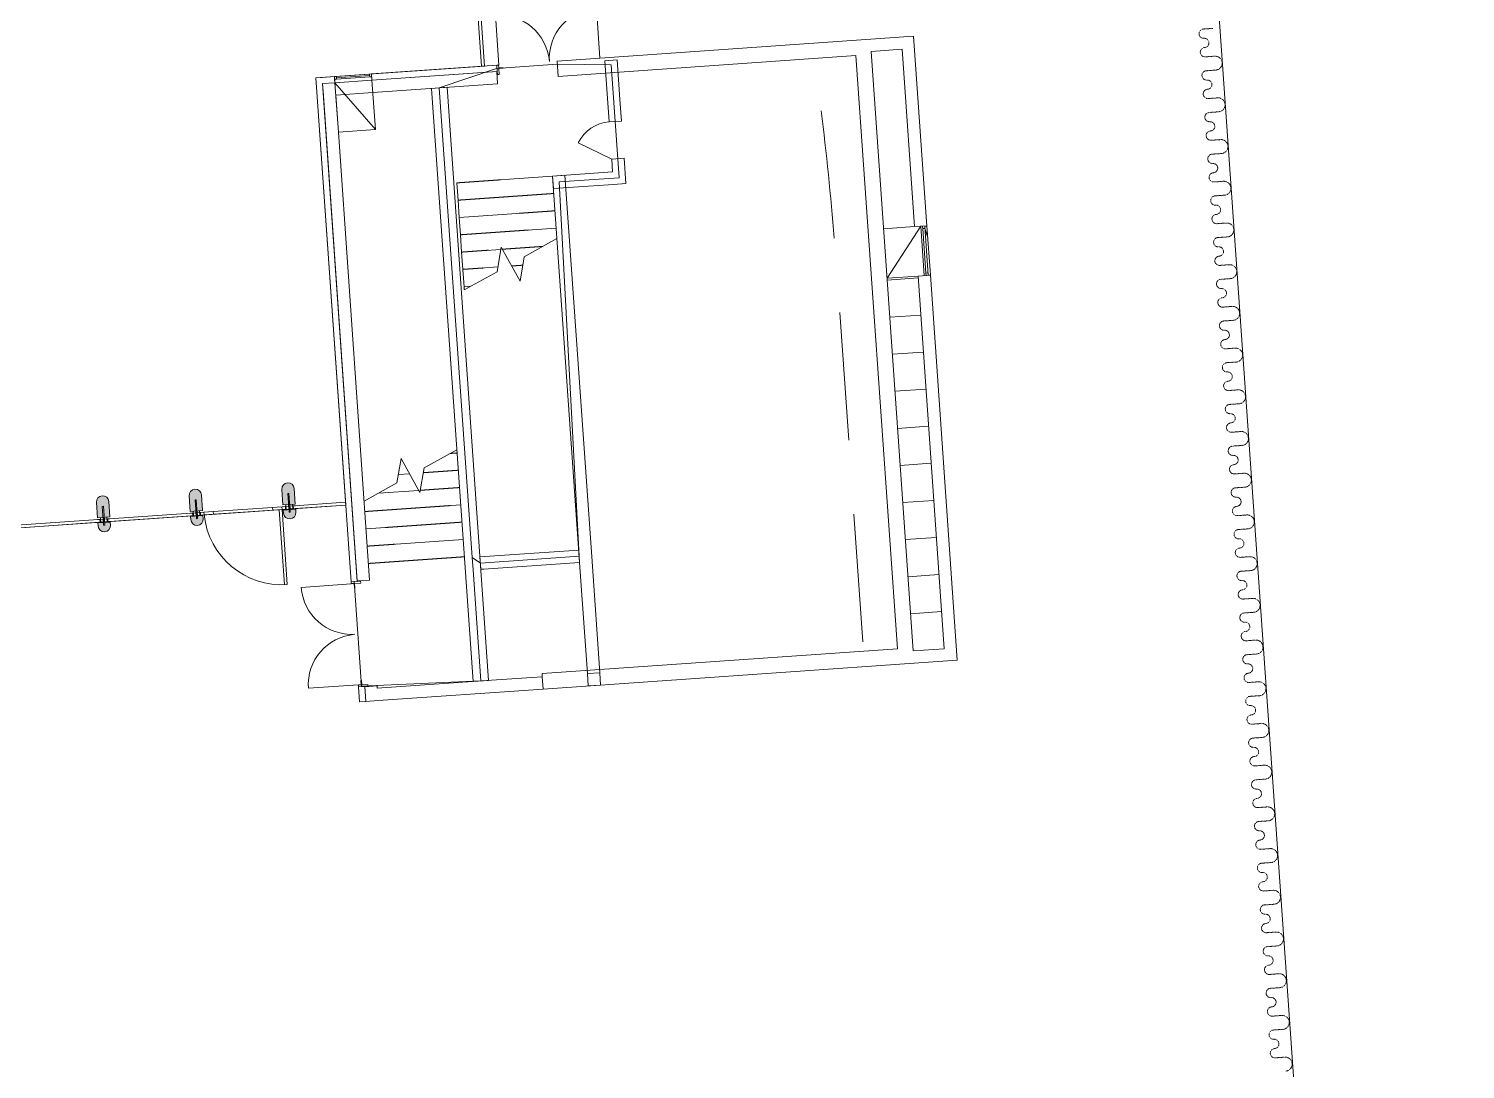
# Model space of a CAD drawing. Header units: millimetres. Extents: x 306 to 836129804, y -168137 to 818603917.
# Drawn here: x 833894834 to 833918014, y 818009146 to 818025946 of the extents above; entities that cross this region are included whole.
import ezdxf

# ---------------------------------------------------------------- set-up
doc = ezdxf.new("R2010")
doc.units = ezdxf.units.MM
doc.header["$LTSCALE"] = 3
doc.linetypes.add('Overhead', pattern=[1.7999999999999998, 1.2, -0.6])
doc.linetypes.add('SMALL DASH', pattern=[1.0599999999999998, 0.5299999999999999, -0.5299999999999999])
for name, color, linetype, lineweight in [('A-010-M_LINE', 251, 'Continuous', 13), ('A-010-M_LINE_BEYOND', 251, 'Continuous', 13), ('A-200-M_WALL_EXT', 251, 'Continuous', 13), ('A-200-M_WALL_INT', 251, 'Continuous', 13), ('A-214-M_CURT_WALL', 251, 'Continuous', 13), ('A-215-M_CURT_PANEL', 251, 'Continuous', 13), ('A-242-M_STAIR', 251, 'Continuous', 13), ('A-242-MB_STAIR', 251, 'Continuous', 13), ('A-314-M_WINDO_GLASS', 251, 'Continuous', 13), ('A-314-M_WINDOW', 251, 'Continuous', 13), ('A-314-M_WINDOW_FRM', 251, 'Continuous', 13), ('A-325-M_DOOR', 251, 'Continuous', 13), ('A-770-ME_FFE_SA', 251, 'Continuous', 13), ('A-810-M_ROOMS', 251, 'Continuous', 13), ('Z-060-M_DETAIL', 253, 'Continuous', 5), ('Z-060-M_LINE_MEDIUM', 253, 'Continuous', 9)]:
    doc.layers.add(name, color=color, linetype=linetype, lineweight=lineweight)
doc.layers.add('UAJ-00XREF', color=7, linetype='Continuous')
doc.layers.get('A-770-ME_FFE_SA').off()

# ---------------------------------------------------------------- blocks, each defined once
blk = doc.blocks.new('System Panel - ARC_Glazed-27605795-0300')
at = {"layer": 'A-215-M_CURT_PANEL', "lineweight": 9}
for p, q in [((-739.9999999999953, 44), (740.0000000000061, 44)), ((-739.9999999999953, 0), (-739.9999999999953, 44)), ((740.0000000000061, 0), (-739.9999999999953, 0)), ((740.0000000000061, 0), (740.0000000000061, 44))]:
    blk.add_line(p, q, dxfattribs=at)
blk = doc.blocks.new('System Panel - ARC_Glazed-39948040-0300')
at = {"layer": 'A-215-M_CURT_PANEL', "lineweight": 9}
for p, q in [((-445.42499941002, 44.00000000001732), (455.4249994100261, 44.00000000001732)), ((-445.42499941002, 1.732587406877428e-11), (-445.42499941002, 44.00000000001732)), ((455.4249994100261, 1.732587406877428e-11), (-445.42499941002, 1.732587406877428e-11)), ((455.4249994100261, 1.732587406877428e-11), (455.4249994100261, 44.00000000001732))]:
    blk.add_line(p, q, dxfattribs=at)
blk = doc.blocks.new('System Panel - ARC_Glazed-33785582-0300')
at = {"layer": 'A-215-M_CURT_PANEL', "lineweight": 9}
for p, q in [((-457.6500000000042, 2.506222379646233e-12), (467.650000000002, 2.506222379646233e-12)), ((-457.6500000000042, -43.99999999999749), (-457.6500000000042, 2.504130236502533e-12)), ((467.650000000002, -43.99999999999749), (467.650000000002, 2.504130236502533e-12)), ((467.650000000002, -43.99999999999749), (-457.6500000000042, -43.99999999999749))]:
    blk.add_line(p, q, dxfattribs=at)
blk = doc.blocks.new('DCW_01c - L_GF _EMERGENCY EXIT_SINGLE DOOR_CERAMIC MULLION-40866053-0300')
at = {"layer": 'A-325-M_DOOR', "lineweight": 9}
for p, q in [((-740.0000000000033, 44.95000000000353), (-630.000000000005, 44.95000000000353)), ((-630.000000000005, 0), (-740.0000000000033, 0)), ((-630.0000000000051, 44.95000000000009), (-480.0000000000062, 44.95000000000009)), ((-630.0000000000051, 1.63614455317429e-11), (-630.0000000000051, 44.95000000000009)), ((-630.000000000005, 44.95000000000353), (-630.000000000005, 0)), ((-480.0000000000062, 1.636567548146672e-11), (-630.0000000000051, 1.63614455317429e-11)), ((480.0000000000055, 44.95000000000545), (629.9999999999949, 44.95000000000545)), ((629.9999999999949, 0), (480.0000000000055, 0)), ((629.9999999999949, 44.95000000000545), (629.9999999999949, 0)), ((630.0000000000051, 44.95000000000545), (740.0000000000051, 44.95000000000545)), ((630.0000000000051, 0), (630.0000000000051, 44.95000000000545)), ((740.0000000000051, 0), (630.0000000000051, 0))]:
    blk.add_line(p, q, dxfattribs=at)
at = {"layer": 'A-325-M_DOOR'}
for p, q in [((480.0000000000055, 44.95000000000009), (-480.0000000000062, 44.95000000000009)), ((-480.0000000000062, 44.95000000000009), (-480.0000000000062, 0)), ((-480.0000000000062, 0), (480.0000000000055, 0)), ((480.0000000000055, 0), (480.0000000000055, 44.95000000000009)), ((630.0000000000057, 1.353583911622991e-13), (585.0000000000056, 1.353583911622991e-13)), ((585.0000000000056, -1214.627337003664), (585.0000000000056, 1.353583911622991e-13)), ((630.0000000000057, -1215.415339455538), (630.0000000000057, 1.353583911622991e-13))]:
    blk.add_line(p, q, dxfattribs=at)
blk.add_arc((629.5635660310651, 44.9499588607396), 1260.36537387953, 182.0438432101284, 270.0198401395928, dxfattribs=at)
blk = doc.blocks.new('Circular Mullion - ARC_CW_CERAMIC MULLION-30650210-0300')
at = {"layer": 'Z-060-M_LINE_MEDIUM', "lineweight": 18}
h = blk.add_hatch(color=256, dxfattribs=at)
h.paths.add_polyline_path([(6.930349627509713e-11, 160.0001288222728), (27.62534705140006, 155.8705539054722), (50.00000000007526, 146.6026692006838), (76.053818580374, 123.7474907206025), (86.60254037847494, 110.0001288223014), (96.5925826289706, 85.88203333250486), (100.0000000000812, 46.22018912939889), (100.0000000000812, 10.0001288222029), (-99.99999999994262, 10.0001288222029), (-99.99999999994262, 60.00012882226083), (-93.26508591872884, 93.91532101883732), (-86.60254037842297, 110.0001288221975), (-70.71067811858798, 130.7108069409181), (-49.99999999993666, 146.6026692007185), (-17.30802505658817, 157.7214840952532), (-9.999999999963075, 158.6836038463923)], flags=0)
h.paths.add_polyline_path([(-17.42937404491909, -73.49987121654476), (100.0000000000812, -73.49987121654476), (100.0000000000812, -323.4998116814927), (93.20229713902005, -357.566589401928), (86.6025403785096, -373.4998116814987), (70.71067811872659, -394.2104898001673), (44.63327725535096, -412.3253214062901), (20.66588698905725, -420.7790960445724), (6.930349627509713e-11, -423.4998116814873), (-25.88190451003611, -420.092394310446), (-50.00000000000596, -410.102352059933), (-75.64606173225421, -387.7785726501263), (-86.60254037837099, -373.4998116814987), (-96.592582628832, -349.381716191754), (-99.9999999999253, -323.4998116814927), (-99.99999999994262, -73.49987121654476), (-45.51229512630749, -73.49987121654476)], flags=0)
at = {"layer": 'Z-060-M_DETAIL', "lineweight": 18}
for p, q in [((-99.9999999999991, 60.00012882228518), (-99.999999999999, 10.00012882222638)), ((-99.999999999999, 10.00012882222638), (100.0000000000011, 10.00012882222702)), ((100.0000000000011, 10.00012882222702), (100.000000000001, 60.00012882228619)), ((100.0000000000007, -73.49987121653935), (-99.99999999999937, -73.49987121653999)), ((-99.99999999999937, -73.49987121653999), (-99.99999999999898, -323.4998116814805)), ((100.0000000000011, -323.4998116814814), (100.0000000000007, -73.49987121653935))]:
    blk.add_line(p, q, dxfattribs=at)
for centre, start, end in [((9.644285370313811e-13, 60.00012882228535), 4.389165460419653e-13, 180), ((1.049027531507818e-12, -323.499811681481), 180, 359.9999999999993)]:
    blk.add_arc(centre, 100.0000000000001, start, end, dxfattribs=at)
at = {"layer": 'Z-060-M_LINE_MEDIUM'}
for p, q in [((-62.9999999999993, 0.0001288222264391472), (-99.99999999999898, 0.0001288222263751799)), ((-62.99999999999923, -43.99999997875487), (-62.9999999999993, 0.0001288222264380412)), ((-51.70955868577837, 10.00012882222653), (-51.70955868577823, -73.49987121653984)), ((-9.99999999999969, 52.50012878340168), (-9.99999999999969, -252.4999025251603)), ((10.00000000000098, 52.5001287834017), (-9.99999999999969, 52.50012878340168)), ((10.00000000000098, -252.4999025251603), (10.00000000000098, 52.50012878340168)), ((51.70955868577257, 10.00012882222687), (51.70955868577271, -73.4998712165395)), ((62.9999999999993, 0.0001288222264391472), (100.0000000000011, 0.0001288222263751799)), ((62.99999999999923, -43.99999997875487), (62.9999999999993, 0.0001288222264380412)), ((-62.99999999999923, -43.99999997875487), (-99.9999999999989, -43.99999997875493)), ((62.99999999999923, -43.99999997875487), (100.0000000000012, -43.99999997875493)), ((-9.99999999999969, -252.4999025251603), (10.00000000000098, -252.4999025251603))]:
    blk.add_line(p, q, dxfattribs=at)
blk = doc.blocks.new('Circular Mullion - CERAMIC_MULLIONS-V69-0300')
at = {"layer": 'Z-060-M_DETAIL'}
h = blk.add_hatch(dxfattribs=at)
h.set_pattern_fill('FP_34', color=256, style=0, pattern_type=2)
h.set_pattern_definition([(310, (-98739.539, 91992.618), (-378.6626304622206, -1413.18778151399), [152.4, -1676.4]), (4.999999999999999, (-98739.539, 91992.618), (-543.0722569291949, 1456.274698972632), [121.92, -1341.12]), (259.549, (-98618.08300000001, 92003.244), (-1597.992801986582, -889.3416091385084), [129.52, -1424.721]), (313.816, (-98739.539, 91586.21800000001), (-425.6574655514017, -2152.883750045125), [228.6, -2514.6]), (263.364, (-98558.82, 91614.246), (-2302.918557885823, -1490.540877103034), [194.28, -2137.081]), (8.816, (-98739.539, 91586.21800000001), (1210.451568225919, 2461.697406629908), [182.88, -2011.68]), (339, (-98536.339, 91687.81800000001), (353.9412327330601, -1419.581169676606), [152.4, -1676.4]), (34, (-98536.339, 91687.81800000001), (-1180.997682094214, 1010.399896081791), [121.92, -1341.12]), (288.549, (-98435.263, 91755.995), (-966.4746286886605, -1552.557981219096), [129.52, -1424.721]), (322.5, (-98739.539, 91992.618), (659.786354912552, 151.2081813368843), [67.056, -1257.808, 67.056, -2640.584]), (322.5, (-98739.539, 91992.618), (659.786354912552, 151.2081813368843), [-1391.92, -1294.384, 67.056, -1279.144]), (352.5, (-98739.539, 91992.618), (723.7721718464363, 635.7819773261056), [67.056, -709.168, 67.056, -1740.408]), (352.5, (-98739.539, 91992.618), (723.7721718464363, 635.7819773261056), [-843.28, -1227.328, 67.056, -446.024]), (32.5, (-99192.675, 91992.618), (499.9628506809697, 963.7278726196303), [67.056, -440.944, 67.056, -3621.024]), (32.5, (-99192.675, 91992.618), (499.9628506809697, 963.7278726196303), [-575.056, -1517.904, 67.056, -2036.064]), (42.5, (-99395.875, 91992.618), (-99.35691249334411, 1198.25389816382), [67.056, -593.344, 67.056, -985.52, -1493.52]), (42.5, (-99395.875, 91992.618), (-99.35691249334411, 1198.25389816382), [-1712.976, 67.056, -1426.464])])
h.paths.add_polyline_path([(-9.999999999859119, 10.00012882213359), (10.00000000013633, 10.00012882213359), (10.00000000013633, -73.49987121663139), (-9.999999999859119, -73.49987121663139), (-9.999999999859119, -1.13562441583781e-06)], flags=0)
at = {"layer": 'A-214-M_CURT_WALL', "lineweight": 9}
for p, q in [((-9.999999999999453, 10.00012882221891), (-9.999999999999318, -73.49987121653969)), ((9.999999999999453, 10.00012882223585), (9.999999999999318, -73.49987121653969))]:
    blk.add_line(p, q, dxfattribs=at)
blk = doc.blocks.new('Circular Mullion - CERAMIC_MULLIONS-V70-0300')
at = {"layer": 'Z-060-M_DETAIL'}
h = blk.add_hatch(dxfattribs=at)
h.set_pattern_fill('FP_35', color=256, style=0, pattern_type=2)
h.set_pattern_definition([(310, (-100239.539, 91992.618), (-378.6626304622206, -1413.18778151399), [152.4, -1676.4]), (4.999999999999999, (-100239.539, 91992.618), (-543.0722569291949, 1456.274698972632), [121.92, -1341.12]), (259.549, (-100118.083, 92003.244), (-1597.992801986582, -889.3416091385084), [129.52, -1424.721]), (313.816, (-100239.539, 91586.21800000001), (-425.6574655514017, -2152.883750045125), [228.6, -2514.6]), (263.364, (-100058.82, 91614.246), (-2302.918557885823, -1490.540877103034), [194.28, -2137.081]), (8.816, (-100239.539, 91586.21800000001), (1210.451568225919, 2461.697406629908), [182.88, -2011.68]), (339, (-100036.339, 91687.81800000001), (353.9412327330601, -1419.581169676606), [152.4, -1676.4]), (34, (-100036.339, 91687.81800000001), (-1180.997682094214, 1010.399896081791), [121.92, -1341.12]), (288.549, (-99935.263, 91755.995), (-966.4746286886605, -1552.557981219096), [129.52, -1424.721]), (322.5, (-100239.539, 91992.618), (659.786354912552, 151.2081813368843), [67.056, -1257.808, 67.056, -2640.584]), (322.5, (-100239.539, 91992.618), (659.786354912552, 151.2081813368843), [-1391.92, -1294.384, 67.056, -1279.144]), (352.5, (-100239.539, 91992.618), (723.7721718464363, 635.7819773261056), [67.056, -709.168, 67.056, -1740.408]), (352.5, (-100239.539, 91992.618), (723.7721718464363, 635.7819773261056), [-843.28, -1227.328, 67.056, -446.024]), (32.5, (-100692.675, 91992.618), (499.9628506809697, 963.7278726196303), [67.056, -440.944, 67.056, -3621.024]), (32.5, (-100692.675, 91992.618), (499.9628506809697, 963.7278726196303), [-575.056, -1517.904, 67.056, -2036.064]), (42.5, (-100895.875, 91992.618), (-99.35691249334411, 1198.25389816382), [67.056, -593.344, 67.056, -2479.04]), (42.5, (-100895.875, 91992.618), (-99.35691249334411, 1198.25389816382), [-727.456, -985.52, 67.056, -1426.464])])
h.paths.add_polyline_path([(-9.999999999859119, 10.00012882213359), (10.00000000011901, 10.00012882213359), (10.00000000015366, -73.49987121663139), (-9.999999999859119, -73.49987121663139), (-9.999999999859119, -1.13562441583781e-06)], flags=0)
at = {"layer": 'A-214-M_CURT_WALL', "lineweight": 9}
for p, q in [((-9.999999999999453, 10.00012882221891), (-9.999999999999318, -73.49987121653969)), ((9.999999999999453, 10.00012882223585), (9.999999999999318, -73.49987121653969))]:
    blk.add_line(p, q, dxfattribs=at)
blk = doc.blocks.new('Circular Mullion - CERAMIC_MULLIONS-V71-0300')
at = {"layer": 'Z-060-M_DETAIL'}
h = blk.add_hatch(dxfattribs=at)
h.set_pattern_fill('FP_36', color=256, style=0, pattern_type=2)
h.set_pattern_definition([(310, (-101739.539, 91992.618), (-378.6626304622206, -1413.18778151399), [152.4, -1676.4]), (4.999999999999999, (-101739.539, 91992.618), (-543.0722569291949, 1456.274698972632), [121.92, -1341.12]), (259.549, (-101618.083, 92003.244), (-1597.992801986582, -889.3416091385084), [129.52, -1424.721]), (313.816, (-101739.539, 91586.21800000001), (-425.6574655514017, -2152.883750045125), [228.6, -2514.6]), (263.364, (-101558.82, 91614.246), (-2302.918557885823, -1490.540877103034), [194.28, -2137.081]), (8.816, (-101739.539, 91586.21800000001), (1210.451568225919, 2461.697406629908), [182.88, -2011.68]), (339, (-101536.339, 91687.81800000001), (353.9412327330601, -1419.581169676606), [152.4, -1676.4]), (34, (-101536.339, 91687.81800000001), (-1180.997682094214, 1010.399896081791), [121.92, -1341.12]), (288.549, (-101435.263, 91755.995), (-966.4746286886605, -1552.557981219096), [129.52, -1424.721]), (322.5, (-101739.539, 91992.618), (659.786354912552, 151.2081813368843), [67.056, -1257.808, 67.056, -2640.584]), (322.5, (-101739.539, 91992.618), (659.786354912552, 151.2081813368843), [-1391.92, -1294.384, 67.056, -1279.144]), (352.5, (-101739.539, 91992.618), (723.7721718464363, 635.7819773261056), [67.056, -709.168, 67.056, -1740.408]), (352.5, (-101739.539, 91992.618), (723.7721718464363, 635.7819773261056), [-843.28, -1227.328, 67.056, -446.024]), (32.5, (-102192.675, 91992.618), (499.9628506809697, 963.7278726196303), [67.056, -440.944, 67.056, -3621.024]), (32.5, (-102192.675, 91992.618), (499.9628506809697, 963.7278726196303), [-575.056, -1517.904, 67.056, -2036.064]), (42.5, (-102395.875, 91992.618), (-99.35691249334411, 1198.25389816382), [67.056, -593.344, 67.056, -2479.04]), (42.5, (-102395.875, 91992.618), (-99.35691249334411, 1198.25389816382), [-727.456, -985.52, 67.056, -1426.464])])
h.paths.add_polyline_path([(2.509363298181779, 10.00012882213359), (10.00000000010168, 10.00012882213359), (10.00000000015366, -73.49987121663139), (-9.999999999928423, -73.49987121663139), (-9.999999999893772, 10.00012882213359)], flags=0)
at = {"layer": 'A-214-M_CURT_WALL', "lineweight": 9}
for p, q in [((-9.999999999999453, 10.00012882221891), (-9.999999999999318, -73.49987121653969)), ((9.999999999999453, 10.00012882223585), (9.999999999999318, -73.49987121653969))]:
    blk.add_line(p, q, dxfattribs=at)
blk = doc.blocks.new('ARC_FS-Inlet - FS-INLET-V279-0300')
at = {"layer": 'Z-060-M_DETAIL'}
blk.add_line((-175.0000000000053, -100.0000000000145), (-175.0000000000053, -599.9999999990263), dxfattribs=at)
blk = doc.blocks.new('ARC_FS-Inlet - FS-INLET-V277-0300')
at = {"layer": 'Z-060-M_DETAIL'}
for p, q in [((-175.0000000000053, -100.0000000000145), (-175.0000000000053, -599.9999999990263)), ((424.9999999999947, -599.9999999990263), (424.9999999999947, -100.0000000000146))]:
    blk.add_line(p, q, dxfattribs=at)
blk = doc.blocks.new('ARC_TFP_FS_HR_DISPLAY - ARC_TFP_FS_HR_800x600 _WIDE_-26280765-0300')
at = {"layer": 'Z-060-M_DETAIL'}
for p, q in [((400.000000000025, -9.779732579318085e-12), (-399.9999999999726, 599.9999999999941)), ((400.0000000000239, 599.9999999999945), (-399.9999999999727, 599.9999999999931)), ((-399.9999999999724, 499.9999997794502), (-399.9999999999715, -8.93365381671174e-12)), ((400.000000000025, -7.512479527349575e-12), (400.0000000000241, 499.9999997794516))]:
    blk.add_line(p, q, dxfattribs=at)
blk = doc.blocks.new('ARC_WIN_SPECIAL EQUIPMENT - 800-28601949-0300')
at = {"layer": 'A-314-M_WINDOW'}
h = blk.add_hatch(dxfattribs=at)
h.set_pattern_fill('FP_133', color=256, style=0, pattern_type=2)
h.set_pattern_definition([(135, (95436.17300000001, -112219.284), (-1391.0346020858, -1391.0346020858), []), (225, (95436.17300000001, -112219.284), (1391.0346020858, -1391.0346020858), [])])
h.paths.add_polyline_path([(394.9999999998756, 65.00000000014116), (394.9999999998756, 100.0000000001505), (-395.0000000001008, 100.0000000001505), (-395.0000000001008, 65.00000000014116), (221.3343341402561, 65.00000000014116)], flags=0)
at = {"layer": 'A-314-M_WINDOW', "lineweight": 18}
for p, q in [((-360.000000000008, 64.99999999999758), (-400.000000000008, 64.99999999999771)), ((-400.0000000000081, 29.99999999998877), (-360.000000000008, 29.99999999998864)), ((394.999999999991, 100), (-395.0000000000102, 100)), ((-395.0000000000102, 100), (-395.0000000000102, 64.99999999999642)), ((-395.0000000000102, 64.99999999999642), (394.999999999991, 64.99999999999642)), ((-360.000000000008, 29.99999999998864), (-360.000000000008, 64.99999999999758)), ((399.9999999999916, 64.99999999999513), (359.9999999999916, 64.99999999999525)), ((359.9999999999916, 64.99999999999525), (359.9999999999915, 29.99999999998631)), ((359.9999999999915, 29.99999999998631), (399.9999999999915, 29.99999999998619)), ((394.999999999991, 64.99999999999642), (394.999999999991, 100))]:
    blk.add_line(p, q, dxfattribs=at)
at = {"layer": 'A-314-M_WINDOW'}
blk.add_line((359.9999999999915, 29.99999999998631), (-360.000000000008, 29.99999999998864), dxfattribs=at)
blk = doc.blocks.new('3A35X-MAGP-P-MP-00')
at = {"layer": 'A-010-M_LINE'}
blk.add_line((834491483.7744093, 818059236.7011683), (834497766.6892029, 817969362.229836), dxfattribs=at)
at = {"layer": 'A-010-M_LINE', "linetype": 'SMALL DASH'}
for p, q in [((834493540.1048328, 818025940.6645179), (834493692.233553, 818025951.2994821)), ((834493571.4866945, 818025491.7600973), (834493723.6154147, 818025502.3950615)), ((834493587.1776253, 818025267.3078871), (834493739.3063456, 818025277.9428513)), ((834493618.5594869, 818024818.4034666), (834493770.6882071, 818024829.0384308)), ((834493634.2504177, 818024593.9512563), (834493786.379138, 818024604.5862205)), ((834493665.6322794, 818024145.0468358), (834493817.7609997, 818024155.6818)), ((834493681.3232101, 818023920.5946255), (834493833.4519304, 818023931.2295897)), ((834493712.7050718, 818023471.690205), (834493864.8337921, 818023482.3251692)), ((834493728.3960027, 818023247.2379947), (834493880.5247229, 818023257.8729589)), ((834493759.7778643, 818022798.3335742), (834493911.9065846, 818022808.9685384)), ((834493775.4687951, 818022573.881364), (834493927.5975153, 818022584.5163282)), ((834493806.8506567, 818022124.9769434), (834493958.979377, 818022135.6119076)), ((834493822.5415876, 818021900.5247332), (834493974.6703079, 818021911.1596974)), ((834493853.9234492, 818021451.6203127), (834494006.0521694, 818021462.2552769)), ((834493869.61438, 818021227.1681024), (834494021.7431003, 818021237.8030666)), ((834493900.9962417, 818020778.2636819), (834494053.124962, 818020788.8986461)), ((834493916.6871725, 818020553.8114716), (834494068.8158928, 818020564.4464358)), ((834493948.0690341, 818020104.9070511), (834494100.1977544, 818020115.5420153)), ((834493963.759965, 818019880.4548409), (834494115.8886852, 818019891.0898051)), ((834493995.1418266, 818019431.5504203), (834494147.2705469, 818019442.1853845)), ((834494010.8327575, 818019207.0982101), (834494162.9614778, 818019217.7331743)), ((834494042.214619, 818018758.1937896), (834494194.3433393, 818018768.8287538)), ((834494057.9055499, 818018533.7415793), (834494210.0342702, 818018544.3765435)), ((834494089.2874116, 818018084.8371588), (834494241.4161319, 818018095.472123)), ((834494104.9783423, 818017860.3849485), (834494257.1070626, 818017871.0199127)), ((834494136.360204, 818017411.480528), (834494288.4889243, 818017422.1154922)), ((834494152.0511348, 818017187.0283177), (834494304.1798551, 818017197.6632819)), ((834494183.4329965, 818016738.1238972), (834494335.5617168, 818016748.7588614)), ((834494199.1239272, 818016513.671687), (834494351.2526475, 818016524.3066512)), ((834494230.5057889, 818016064.7672664), (834494382.6345092, 818016075.4022306)), ((834494246.1967198, 818015840.3150562), (834494398.32544, 818015850.9500204)), ((834494277.5785813, 818015391.4106357), (834494429.7073016, 818015402.0455999)), ((834494293.2695122, 818015166.9584254), (834494445.3982325, 818015177.5933896)), ((834494324.6513739, 818014718.0540049), (834494476.7800941, 818014728.6889691)), ((834494340.3423047, 818014493.6017946), (834494492.471025, 818014504.2367588)), ((834494371.7241663, 818014044.6973741), (834494523.8528866, 818014055.3323383)), ((834494387.4150971, 818013820.2451639), (834494539.5438174, 818013830.8801281)), ((834494418.7969588, 818013371.3407433), (834494570.9256791, 818013381.9757075)), ((834494434.4878896, 818013146.8885331), (834494586.6166099, 818013157.5234973)), ((834494465.8697512, 818012697.9841126), (834494617.9984715, 818012708.6190768)), ((834494481.560682, 818012473.5319023), (834494633.6894023, 818012484.1668665)), ((834494512.9425437, 818012024.6274818), (834494665.071264, 818012035.262446)), ((834494528.6334746, 818011800.1752715), (834494680.7621949, 818011810.8102357)), ((834494560.0153362, 818011351.270851), (834494712.1440564, 818011361.9058152)), ((834494575.706267, 818011126.8186407), (834494727.8349873, 818011137.4536049)), ((834494607.0881287, 818010677.9142202), (834494759.216849, 818010688.5491844)), ((834494622.7790594, 818010453.46201), (834494774.9077797, 818010464.0969743)), ((834494654.1609211, 818010004.5575894), (834494806.2896414, 818010015.1925536)), ((834494669.8518519, 818009780.1053792), (834494821.9805722, 818009790.7403435)), ((834494701.2337135, 818009331.2009587), (834494853.3624338, 818009341.835923))]:
    blk.add_line(p, q, dxfattribs=at)
for centre, radius, start, end in [((834493545.3351431, 818025865.8471144), 75, 93.99890643319704, 273.998906433197), ((834493545.3351431, 818025865.8471144), 75, 93.99890643319704, 273.998906433197), ((834493555.7957636, 818025716.2123076), 75, 273.998906433197, 93.99890643319704), ((834493566.2563841, 818025566.5775007), 75, 93.99890643319704, 273.998906433197), ((834493731.4608802, 818025390.1689564), 112.5, 273.998906433197, 93.99890643319704), ((834493592.4079355, 818025192.4904836), 75, 93.99890643319704, 273.998906433197), ((834493592.4079355, 818025192.4904836), 75, 93.99890643319704, 273.998906433197), ((834493602.868556, 818025042.8556768), 75, 273.998906433197, 93.99890643319704), ((834493613.3291767, 818024893.2208699), 75, 93.99890643319704, 273.998906433197), ((834493778.5336726, 818024716.8123256), 112.5, 273.998906433197, 93.99890643319704), ((834493639.480728, 818024519.1338528), 75, 93.99890643319704, 273.998906433197), ((834493639.480728, 818024519.1338528), 75, 93.99890643319704, 273.998906433197), ((834493649.9413486, 818024369.499046), 75, 273.998906433197, 93.99890643319704), ((834493660.4019691, 818024219.8642392), 75, 93.99890643319704, 273.998906433197), ((834493825.6064651, 818024043.4556949), 112.5, 273.998906433197, 93.99890643319704), ((834493686.5535204, 818023845.777222), 75, 93.99890643319704, 273.998906433197), ((834493686.5535204, 818023845.777222), 75, 93.99890643319704, 273.998906433197), ((834493697.014141, 818023696.1424153), 75, 273.998906433197, 93.99890643319704), ((834493707.4747615, 818023546.5076084), 75, 93.99890643319704, 273.998906433197), ((834493872.6792575, 818023370.0990641), 112.5, 273.998906433197, 93.99890643319704), ((834493733.626313, 818023172.4205914), 75, 93.99890643319704, 273.998906433197), ((834493733.626313, 818023172.4205914), 75, 93.99890643319704, 273.998906433197), ((834493754.547554, 818022873.1509776), 75, 93.99890643319704, 273.998906433197), ((834493744.0869335, 818023022.7857845), 75, 273.998906433197, 93.99890643319704), ((834493919.7520499, 818022696.7424333), 112.5, 273.998906433197, 93.99890643319704), ((834493780.6991054, 818022499.0639606), 75, 93.99890643319704, 273.998906433197), ((834493780.6991054, 818022499.0639606), 75, 93.99890643319704, 273.998906433197), ((834493801.6203464, 818022199.7943468), 75, 93.99890643319704, 273.998906433197), ((834493791.1597259, 818022349.4291537), 75, 273.998906433197, 93.99890643319704), ((834493966.8248425, 818022023.3858025), 112.5, 273.998906433197, 93.99890643319704), ((834493827.7718978, 818021825.7073298), 75, 93.99890643319704, 273.998906433197), ((834493827.7718978, 818021825.7073298), 75, 93.99890643319704, 273.998906433197), ((834493848.693139, 818021526.4377161), 75, 93.99890643319704, 273.998906433197), ((834493838.2325184, 818021676.0725229), 75, 273.998906433197, 93.99890643319704), ((834494013.8976349, 818021350.0291717), 112.5, 273.998906433197, 93.99890643319704), ((834493874.8446903, 818021152.350699), 75, 93.99890643319704, 273.998906433197), ((834493874.8446903, 818021152.350699), 75, 93.99890643319704, 273.998906433197), ((834493895.7659314, 818020853.0810853), 75, 93.99890643319704, 273.998906433197), ((834493885.3053108, 818021002.7158922), 75, 273.998906433197, 93.99890643319704), ((834494060.9704274, 818020676.672541), 112.5, 273.998906433197, 93.99890643319704), ((834493921.9174827, 818020478.9940681), 75, 93.99890643319704, 273.998906433197), ((834493921.9174827, 818020478.9940681), 75, 93.99890643319704, 273.998906433197), ((834493932.3781033, 818020329.3592614), 75, 273.998906433197, 93.99890643319704), ((834493942.8387239, 818020179.7244545), 75, 93.99890643319704, 273.998906433197), ((834494108.0432198, 818020003.3159102), 112.5, 273.998906433197, 93.99890643319704), ((834493968.9902753, 818019805.6374375), 75, 93.99890643319704, 273.998906433197), ((834493968.9902753, 818019805.6374375), 75, 93.99890643319704, 273.998906433197), ((834493979.4508958, 818019656.0026306), 75, 273.998906433197, 93.99890643319704), ((834493989.9115163, 818019506.3678237), 75, 93.99890643319704, 273.998906433197), ((834494155.1160123, 818019329.9592794), 112.5, 273.998906433197, 93.99890643319704), ((834494016.0630677, 818019132.2808067), 75, 93.99890643319704, 273.998906433197), ((834494016.0630677, 818019132.2808067), 75, 93.99890643319704, 273.998906433197), ((834494026.5236882, 818018982.6459998), 75, 273.998906433197, 93.99890643319704), ((834494036.9843088, 818018833.0111929), 75, 93.99890643319704, 273.998906433197), ((834494202.1888047, 818018656.6026486), 112.5, 273.998906433197, 93.99890643319704), ((834494063.1358602, 818018458.9241759), 75, 93.99890643319704, 273.998906433197), ((834494063.1358602, 818018458.9241759), 75, 93.99890643319704, 273.998906433197), ((834494073.5964807, 818018309.289369), 75, 273.998906433197, 93.99890643319704), ((834494084.0571012, 818018159.6545622), 75, 93.99890643319704, 273.998906433197), ((834494249.2615973, 818017983.2460179), 112.5, 273.998906433197, 93.99890643319704), ((834494110.2086526, 818017785.567545), 75, 93.99890643319704, 273.998906433197), ((834494110.2086526, 818017785.567545), 75, 93.99890643319704, 273.998906433197), ((834494120.6692731, 818017635.9327383), 75, 273.998906433197, 93.99890643319704), ((834494131.1298938, 818017486.2979314), 75, 93.99890643319704, 273.998906433197), ((834494296.3343897, 818017309.8893871), 112.5, 273.998906433197, 93.99890643319704), ((834494157.281445, 818017112.2109144), 75, 93.99890643319704, 273.998906433197), ((834494157.281445, 818017112.2109144), 75, 93.99890643319704, 273.998906433197), ((834494167.7420657, 818016962.5761075), 75, 273.998906433197, 93.99890643319704), ((834494178.2026862, 818016812.9413006), 75, 93.99890643319704, 273.998906433197), ((834494343.4071821, 818016636.5327563), 112.5, 273.998906433197, 93.99890643319704), ((834494204.3542376, 818016438.8542836), 75, 93.99890643319704, 273.998906433197), ((834494204.3542376, 818016438.8542836), 75, 93.99890643319704, 273.998906433197), ((834494214.8148581, 818016289.2194767), 75, 273.998906433197, 93.99890643319704), ((834494225.2754786, 818016139.5846698), 75, 93.99890643319704, 273.998906433197), ((834494390.4799746, 818015963.1761255), 112.5, 273.998906433197, 93.99890643319704), ((834494251.42703, 818015765.4976528), 75, 93.99890643319704, 273.998906433197), ((834494251.42703, 818015765.4976528), 75, 93.99890643319704, 273.998906433197), ((834494272.3482711, 818015466.2280391), 75, 93.99890643319704, 273.998906433197), ((834494261.8876506, 818015615.8628459), 75, 273.998906433197, 93.99890643319704), ((834494437.552767, 818015289.8194947), 112.5, 273.998906433197, 93.99890643319704), ((834494298.4998225, 818015092.141022), 75, 93.99890643319704, 273.998906433197), ((834494298.4998225, 818015092.141022), 75, 93.99890643319704, 273.998906433197), ((834494319.4210635, 818014792.8714083), 75, 93.99890643319704, 273.998906433197), ((834494308.960443, 818014942.5062152), 75, 273.998906433197, 93.99890643319704), ((834494484.6255596, 818014616.462864), 112.5, 273.998906433197, 93.99890643319704), ((834494345.5726149, 818014418.7843912), 75, 93.99890643319704, 273.998906433197), ((834494345.5726149, 818014418.7843912), 75, 93.99890643319704, 273.998906433197), ((834494366.4938561, 818014119.5147775), 75, 93.99890643319704, 273.998906433197), ((834494356.0332355, 818014269.1495844), 75, 273.998906433197, 93.99890643319704), ((834494531.698352, 818013943.1062332), 112.5, 273.998906433197, 93.99890643319704), ((834494392.6454074, 818013745.4277605), 75, 93.99890643319704, 273.998906433197), ((834494392.6454074, 818013745.4277605), 75, 93.99890643319704, 273.998906433197), ((834494413.5666485, 818013446.1581467), 75, 93.99890643319704, 273.998906433197), ((834494403.106028, 818013595.7929536), 75, 273.998906433197, 93.99890643319704), ((834494578.7711445, 818013269.7496024), 112.5, 273.998906433197, 93.99890643319704), ((834494439.7181998, 818013072.0711297), 75, 93.99890643319704, 273.998906433197), ((834494439.7181998, 818013072.0711297), 75, 93.99890643319704, 273.998906433197), ((834494450.1788204, 818012922.4363228), 75, 273.998906433197, 93.99890643319704), ((834494460.639441, 818012772.8015159), 75, 93.99890643319704, 273.998906433197), ((834494625.8439369, 818012596.3929716), 112.5, 273.998906433197, 93.99890643319704), ((834494486.7909924, 818012398.7144989), 75, 93.99890643319704, 273.998906433197), ((834494486.7909924, 818012398.7144989), 75, 93.99890643319704, 273.998906433197), ((834494497.2516129, 818012249.079692), 75, 273.998906433197, 93.99890643319704), ((834494507.7122334, 818012099.4448853), 75, 93.99890643319704, 273.998906433197), ((834494672.9167295, 818011923.036341), 112.5, 273.998906433197, 93.99890643319704), ((834494533.8637848, 818011725.3578681), 75, 93.99890643319704, 273.998906433197), ((834494533.8637848, 818011725.3578681), 75, 93.99890643319704, 273.998906433197), ((834494544.3244053, 818011575.7230613), 75, 273.998906433197, 93.99890643319704), ((834494554.7850258, 818011426.0882545), 75, 93.99890643319704, 273.998906433197), ((834494719.9895219, 818011249.6797101), 112.5, 273.998906433197, 93.99890643319704), ((834494580.9365773, 818011052.0012374), 75, 93.99890643319704, 273.998906433197), ((834494580.9365773, 818011052.0012374), 75, 93.99890643319704, 273.998906433197), ((834494591.3971978, 818010902.3664305), 75, 273.998906433197, 93.99890643319704), ((834494601.8578184, 818010752.7316236), 75, 93.99890643319704, 273.998906433197), ((834494767.0623143, 818010576.3230793), 112.5, 273.998906433197, 93.99890643319704), ((834494628.0093697, 818010378.6446066), 75, 93.99890643319704, 273.998906433197), ((834494628.0093697, 818010378.6446066), 75, 93.99890643319704, 273.998906433197), ((834494638.4699903, 818010229.0097997), 75, 273.998906433197, 93.99890643319704), ((834494648.9306108, 818010079.3749928), 75, 93.99890643319704, 273.998906433197), ((834494814.1351068, 818009902.9664485), 112.5, 273.998906433197, 93.99890643319704), ((834494675.0821621, 818009705.2879758), 75, 93.99890643319704, 273.998906433197), ((834494675.0821621, 818009705.2879758), 75, 93.99890643319704, 273.998906433197), ((834494685.5427828, 818009555.6531689), 75, 273.998906433197, 93.99890643319704), ((834494696.0034033, 818009406.0183622), 75, 93.99890643319704, 273.998906433197), ((834494861.2078992, 818009229.6098177), 112.5, 273.998906433197, 93.99890643319704)]:
    blk.add_arc(centre, radius, start, end, dxfattribs=at)
at = {"layer": 'A-010-M_LINE_BEYOND', "lineweight": 9}
for p, q in [((834487673.7593865, 818021365.9226646), (834487817.9067377, 818019303.9550264)), ((834487901.5917021, 818018106.8765718), (834488045.7390532, 818016044.9089335))]:
    blk.add_line(p, q, dxfattribs=at)
blk.add_arc((834429089.2937273, 818017663.3759315), 58700.00000000005, 4.787603177369432, 6.806324822145777, dxfattribs=at)
at = {"layer": 'A-200-M_WALL_EXT', "lineweight": 13}
for p, q in [((834479526.4523972, 818025073.7773064), (834479326.9393226, 818025059.8298124)), ((834479340.8868166, 818024860.3167366), (834479326.9393226, 818025059.8298124)), ((834480124.9916246, 818025115.6197886), (834479526.4523972, 818025073.7773064)), ((834482139.0651757, 818025256.4189757), (834480124.9916246, 818025115.6197886)), ((834480138.9391186, 818024916.1067128), (834482153.0126697, 818025056.9059)), ((834482153.0126697, 818025056.9059), (834482139.0651757, 818025256.4189757)), ((834479340.8868166, 818024860.3167366), (834479888.2562212, 818017030.4260775)), ((834479540.3998924, 818024874.2642307), (834480138.9391186, 818024916.1067128)), ((834479582.2423747, 818024275.7250022), (834479540.3998924, 818024874.2642307)), ((834480087.769297, 818017044.3735715), (834479582.2423747, 818024275.7250022)), ((834483040.1987182, 818023565.1441361), (834483239.711794, 818023579.0916301)), ((834483040.1987182, 818023565.1441361), (834483476.0579078, 818017330.3605167)), ((834483239.711794, 818023579.0916301), (834483675.5709835, 818017344.3080107)), ((834483601.5853543, 818015534.7428356), (834483476.0579078, 818017330.3605167)), ((834483801.09843, 818015548.6903298), (834483675.5709835, 818017344.3080107)), ((834479888.2562212, 818017030.4260775), (834480087.769297, 818017044.3735715)), ((834483801.09843, 818015548.6903298), (834483601.5853543, 818015534.7428356)), ((834483615.5328484, 818015335.2297599), (834483601.5853543, 818015534.7428356)), ((834483815.0459242, 818015349.177254), (834483801.09843, 818015548.6903298)), ((834480007.7862452, 818015320.599018), (834480207.299321, 818015334.546512)), ((834480007.7862452, 818015320.599018), (834480024.3140258, 818015084.1760231)), ((834480209.8796074, 818015297.636593), (834480207.299321, 818015334.546512)), ((834480209.8796074, 818015297.636593), (834482055.359016, 818015426.6497567)), ((834482873.3682191, 818015483.8348732), (834482055.359016, 818015426.6497567)), ((834482887.3157132, 818015284.3217975), (834482873.3682191, 818015483.8348732)), ((834483615.5328484, 818015335.2297599), (834483815.0459242, 818015349.177254)), ((834480024.3140258, 818015084.1760231), (834480223.8271016, 818015098.1235172)), ((834480223.8271016, 818015098.1235172), (834482887.3157132, 818015284.3217975))]:
    blk.add_line(p, q, dxfattribs=at)
at = {"layer": 'A-200-M_WALL_INT'}
for p, q in [((834488865.5639209, 818025826.8968787), (834483110.697474, 818025424.58758)), ((834489080.006642, 818022759.3833396), (834488865.5639209, 818025826.8968787)), ((834487935.3111786, 818025511.2549372), (834483128.1318415, 818025175.1962352)), ((834487935.3111786, 818025511.2549372), (834488604.7908936, 818015934.6273006)), ((834488181.2156498, 818025578.5675737), (834488679.998339, 818025613.4363089)), ((834488857.6691118, 818015902.1833992), (834488181.2156498, 818025578.5675737)), ((834488679.998339, 818025613.4363089), (834488880.1448789, 818022750.4236726)), ((834482139.0743853, 818025356.6636736), (834480118.0178777, 818025215.3763242)), ((834482146.0481323, 818025256.9071357), (834482139.0743853, 818025356.6636736)), ((834483128.1318415, 818025175.1962352), (834483110.697474, 818025424.58758)), ((834483882.3152796, 818025428.4075528), (834484081.8283554, 818025442.355047)), ((834483882.3152796, 818025428.4075528), (834483951.3553752, 818024440.8178289)), ((834484081.8283554, 818025442.355047), (834484126.4603363, 818024803.9132057)), ((834479220.2090378, 818025152.6126021), (834479319.9655756, 818025159.5863491)), ((834479220.2090378, 818025152.6126021), (834479788.9878457, 818017016.4693717)), ((834479319.9655757, 818025159.586348), (834479519.4786503, 818025173.5338421)), ((834479326.9393227, 818025059.8298101), (834479526.4523973, 818025073.7773042)), ((834479888.7443836, 818017023.4431187), (834479326.9393227, 818025059.8298101)), ((834479526.4523972, 818025073.7773052), (834479519.4786503, 818025173.5338421)), ((834479526.4523972, 818025073.7773064), (834479522.547099, 818025129.6409653)), ((834480124.9916246, 818025115.6197875), (834480118.0178777, 818025215.3763242)), ((834480121.0863264, 818025171.4834476), (834480124.9916246, 818025115.6197886)), ((834482146.0481323, 818025256.9071357), (834480124.9916247, 818025115.6197864)), ((834481086.6096871, 818024982.356152), (834481336.0010319, 818024999.7905197)), ((834481756.0894022, 818015405.7285144), (834481086.6096871, 818024982.356152)), ((834481336.0010319, 818024999.7905197), (834482005.4807469, 818015423.162882)), ((834484150.868451, 818024454.7653229), (834484126.4603363, 818024803.9132057)), ((834483951.3553752, 818024440.8178289), (834484150.868451, 818024454.7653229)), ((834483993.1978574, 818023842.2786015), (834484192.7109331, 818023856.2260956)), ((834483993.1978574, 818023842.2786015), (834484007.8427261, 818023632.7898719)), ((834484221.303296, 818023447.2242903), (834484192.7109331, 818023856.2260956)), ((834483040.1987171, 818023565.1441349), (834484007.8427261, 818023632.7898719)), ((834483040.1987171, 818023565.1441349), (834483054.1462111, 818023365.631059)), ((834484021.7902201, 818023433.2767961), (834483054.1462111, 818023365.631059)), ((834484021.7902201, 818023433.2767961), (834484221.303296, 818023447.2242903)), ((834488880.1448789, 818022750.4236726), (834489079.6579547, 818022764.3711666)), ((834489135.4479309, 818021966.3188634), (834488935.9348551, 818021952.3713694)), ((834488935.9348551, 818021952.3713694), (834489356.4518011, 818015937.0521344)), ((834489569.912371, 818015751.4865526), (834489135.0992435, 818021971.3066903)), ((834481866.0058062, 818017418.2936398), (834483462.1104137, 818017529.8735924)), ((834481879.9533004, 818017218.7805641), (834481866.0058062, 818017418.2936398)), ((834483476.0579078, 818017330.3605167), (834483462.1104137, 818017529.8735924)), ((834481879.9533004, 818017218.7805641), (834481929.8315696, 818017222.2674376)), ((834483476.0579078, 818017330.3605167), (834481929.8315696, 818017222.2674376)), ((834479788.9878457, 818017016.4693717), (834479888.7443836, 818017023.4431187)), ((834488604.7908936, 818015934.6273006), (834482869.8813456, 818015533.7131422)), ((834489356.4518011, 818015937.0521344), (834488857.6691118, 818015902.1833992)), ((834482869.8813456, 818015533.7131422), (834482873.3682191, 818015483.8348733)), ((834488871.616606, 818015702.6703235), (834482887.3157132, 818015284.3217975)), ((834488871.616606, 818015702.6703234), (834489569.912371, 818015751.4865526)), ((834479907.5415452, 818015320.6082275), (834480007.2980831, 818015327.5819745)), ((834479924.5574878, 818015077.2022761), (834479907.5415452, 818015320.6082275)), ((834480024.3140258, 818015084.1760231), (834480007.2980831, 818015327.5819745)), ((834481756.0894022, 818015405.7285144), (834482005.4807469, 818015423.162882)), ((834482887.3157132, 818015284.3217975), (834482873.3682193, 818015483.8348721)), ((834479924.5574878, 818015077.2022761), (834480024.3140258, 818015084.1760231))]:
    blk.add_line(p, q, dxfattribs=at)
at = {"layer": 'A-242-M_STAIR'}
for p, q in [((834483040.1987171, 818023565.1441349), (834481493.9723798, 818023457.0510559)), ((834481493.9723798, 818023457.0510559), (834481513.4988714, 818023177.7327497)), ((834483059.7252088, 818023285.8258288), (834481513.4988714, 818023177.7327497)), ((834481513.4988714, 818023177.7327497), (834481533.0253632, 818022898.4144436)), ((834483079.2517005, 818023006.5075227), (834481533.0253632, 818022898.4144436)), ((834481533.0253632, 818022898.4144436), (834481552.5518548, 818022619.0961375)), ((834483098.7781922, 818022727.1892165), (834481552.5518548, 818022619.0961375)), ((834481552.5518548, 818022619.0961375), (834481572.0783465, 818022339.7778314)), ((834482205.5390012, 818022384.0615892), (834481572.0783465, 818022339.7778314)), ((834481572.0783465, 818022339.7778314), (834481591.6048383, 818022060.4595253)), ((834482881.3212922, 818022431.3039539), (834482228.6139382, 818022385.6747043)), ((834482157.1825734, 818022099.9977465), (834481591.6048383, 818022060.4595253)), ((834481591.6048383, 818022060.4595253), (834481611.1313299, 818021781.1412193)), ((834482558.0036349, 818022128.0182126), (834482378.3886951, 818022115.4617507)), ((834481722.3741946, 818021788.9179486), (834481611.1313299, 818021781.1412193)), ((834481611.1313299, 818021781.1412193), (834481614.7576784, 818021729.2678195)), ((834481386.8178973, 818019088.9436871), (834481498.060762, 818019096.7204164)), ((834480952.0095185, 818018777.8638892), (834481517.5872537, 818018817.4021103)), ((834480551.188457, 818018749.8434231), (834480730.8033968, 818018762.3998849)), ((834480227.8707998, 818018446.5576818), (834480880.5781537, 818018492.1869314)), ((834480903.6530907, 818018493.8000464), (834481537.1137453, 818018538.0838042)), ((834480010.4304425, 818018150.6735756), (834481556.6402371, 818018258.7654982)), ((834480029.9569341, 818017871.3552696), (834481576.1667287, 818017979.4471921)), ((834480049.4834259, 818017592.0369633), (834481595.6932204, 818017700.128886)), ((834480069.0099175, 818017312.7186573), (834481615.2197121, 818017420.8105798))]:
    blk.add_line(p, q, dxfattribs=at)
at = {"layer": 'A-242-M_STAIR', "linetype": 'Overhead'}
for p, q in [((834483040.1987171, 818023565.1441349), (834481493.9723798, 818023457.0510559)), ((834483059.7252088, 818023285.8258288), (834481513.4988714, 818023177.7327497)), ((834483079.2517005, 818023006.5075227), (834481533.0253632, 818022898.4144436)), ((834483098.7781922, 818022727.1892165), (834481552.5518548, 818022619.0961375)), ((834482205.5390012, 818022384.0615892), (834481572.0783465, 818022339.7778314)), ((834482881.3212922, 818022431.3039539), (834482228.6139382, 818022385.6747043)), ((834482157.1825734, 818022099.9977465), (834481591.6048383, 818022060.4595253)), ((834482558.0036349, 818022128.0182126), (834482378.3886951, 818022115.4617507)), ((834481722.3741946, 818021788.9179486), (834481611.1313299, 818021781.1412193)), ((834481386.8178973, 818019088.9436871), (834481498.060762, 818019096.7204164)), ((834480952.0095185, 818018777.8638892), (834481517.5872537, 818018817.4021103)), ((834480551.188457, 818018749.8434231), (834480730.8033968, 818018762.3998849)), ((834480227.8707998, 818018446.5576818), (834480880.5781537, 818018492.1869314)), ((834480903.6530907, 818018493.8000464), (834481537.1137453, 818018538.0838042)), ((834480010.4304425, 818018150.6735756), (834481556.6402371, 818018258.7654982)), ((834480029.9569341, 818017871.3552696), (834481576.1667287, 818017979.4471921)), ((834480049.4834259, 818017592.0369633), (834481595.6932204, 818017700.128886)), ((834480069.0099175, 818017312.7186573), (834481615.2197121, 818017420.8105798))]:
    blk.add_line(p, q, dxfattribs=at)
at = {"layer": 'A-242-MB_STAIR'}
for p, q in [((834482581.3257674, 818022265.0211899), (834483110.5793852, 818022558.3780808)), ((834482144.0112962, 818022022.6247106), (834482211.1707321, 818022417.1444948)), ((834482211.1707321, 818022417.1444948), (834482514.1663314, 818021870.5014057)), ((834482514.1663314, 818021870.5014057), (834482581.3257674, 818022265.0211899)), ((834481614.7576784, 818021729.2678195), (834482144.0112962, 818022022.6247106)), ((834480595.0257605, 818019007.36023), (834480527.8663245, 818018612.8404458)), ((834480898.0213598, 818018460.7171409), (834480595.0257605, 818019007.36023)), ((834481494.4344136, 818019148.5938162), (834480965.1807958, 818018855.2369251)), ((834480965.1807958, 818018855.2369251), (834480898.0213598, 818018460.7171409)), ((834480527.8663245, 818018612.8404458), (834479998.6127068, 818018319.4835548))]:
    blk.add_line(p, q, dxfattribs=at)
at = {"layer": 'A-314-M_WINDO_GLASS'}
blk.add_line((834479552.9349668, 818025153.8190027), (834480087.6300099, 818025191.1982868), dxfattribs=at)
at = {"layer": 'A-314-M_WINDOW_FRM', "lineweight": 9}
for p, q in [((834479551.4007424, 818025175.7654411), (834479519.4786503, 818025173.5338421)), ((834479522.547099, 818025129.6409653), (834479554.4691912, 818025131.8725644)), ((834479554.4691912, 818025131.8725644), (834479551.4007424, 818025175.7654411)), ((834480118.0178777, 818025215.3763242), (834480086.0957855, 818025213.1447252)), ((834480086.0957855, 818025213.1447252), (834480089.1642343, 818025169.2518485)), ((834480089.1642343, 818025169.2518485), (834480121.0863264, 818025171.4834476))]:
    blk.add_line(p, q, dxfattribs=at)
at = {"layer": 'A-314-M_WINDOW_FRM'}
for p, q in [((834479551.4007424, 818025175.7654411), (834480086.0957855, 818025213.1447252)), ((834480089.1642343, 818025169.2518485), (834479554.4691912, 818025131.8725644))]:
    blk.add_line(p, q, dxfattribs=at)
at = {"layer": 'A-325-M_DOOR'}
for p, q in [((834483802.0158719, 818025472.9160366), (834483745.6337898, 818026279.438168)), ((834482171.9940428, 818025358.96501), (834482115.6119605, 818026165.4871416)), ((834483993.1978574, 818023842.2786015), (834483453.9264402, 818024105.3115627)), ((834479791.2891822, 818016983.5497141), (834478984.7670507, 818016927.1676319)), ((834479905.2402086, 818015353.527885), (834479098.7180772, 818015297.1458027))]:
    blk.add_line(p, q, dxfattribs=at)
at = {"layer": 'A-325-M_DOOR', "lineweight": 9}
for p, q in [((834482169.0013466, 818025358.7557977), (834482139.0743853, 818025356.6636736)), ((834482172.2790077, 818025311.8702248), (834482169.0013466, 818025358.7557977)), ((834482242.1085843, 818025316.7518479), (834482172.2790077, 818025311.8702248)), ((834482172.7671701, 818025304.8872672), (834482242.5967466, 818025309.7688901)), ((834482179.6014421, 818025207.1258601), (834482172.7671701, 818025304.8872672)), ((834482242.5967466, 818025309.7688901), (834482242.1085843, 818025316.7518479)), ((834482146.0481323, 818025256.9071357), (834482149.6744808, 818025205.033736)), ((834482149.6744808, 818025205.033736), (834482179.6014421, 818025207.1258601)), ((834479788.9878457, 818017016.4693717), (834479791.0799698, 818016986.5424103)), ((834479791.0799698, 818016986.5424103), (834479837.9655426, 818016989.8200713)), ((834479837.9655426, 818016989.8200713), (834479842.8471655, 818016919.9904948)), ((834479842.8471655, 818016919.9904948), (834479849.8301232, 818016920.4786571)), ((834479844.9485002, 818016990.3082336), (834479942.7099073, 818016997.1425058)), ((834479849.8301232, 818016920.4786571), (834479844.9485002, 818016990.3082336)), ((834479940.6177832, 818017027.0694671), (834479888.7443836, 818017023.4431187)), ((834479942.7099073, 818016997.1425058), (834479940.6177832, 818017027.0694671)), ((834479952.3349938, 818015353.8128499), (834479905.449421, 818015350.5351888)), ((834479905.449421, 818015350.5351888), (834479907.5415452, 818015320.6082275)), ((834479954.4363286, 818015424.1305888), (834479947.4533709, 818015423.6424265)), ((834479947.4533709, 818015423.6424265), (834479952.3349938, 818015353.8128499)), ((834479959.3179516, 818015354.3010122), (834479954.4363286, 818015424.1305888)), ((834480057.0793587, 818015361.1352843), (834479959.3179516, 818015354.3010122)), ((834480007.2980831, 818015327.5819745), (834480059.1714828, 818015331.2083229)), ((834480059.1714828, 818015331.2083229), (834480057.0793587, 818015361.1352843))]:
    blk.add_line(p, q, dxfattribs=at)
at = {"layer": 'A-325-M_DOOR'}
for centre, radius, start, end in [((834483802.6124259, 818025464.3825805), 817.0447819728046, 93.99890643319704, 183.3990221487271), ((834482172.5905968, 818025350.4315541), 817.0447819728067, 4.598791937435016, 93.99890643319704), ((834483993.1978574, 818023842.2786015), 600.0000000000007, 93.99890643319704, 153.9989109727404), ((834479799.8226383, 818016984.1462681), 817.0447819728046, 183.998906433197, 273.3990221487271), ((834479913.7736647, 818015354.124439), 817.0447819728067, 94.59879193743501, 183.998906433197)]:
    blk.add_arc(centre, radius, start, end, dxfattribs=at)
at = {"layer": 'A-810-M_ROOMS', "flags": 128}
for points in [[(834471971.2728903, 818017715.4280894), (834479702.3428963, 818018255.8891723), (834479220.2090378, 818025152.6126009), (834481938.5637442, 818025342.6464419), (834480970.5683872, 818039189.4156286), (834480955.7303735, 818039401.6672152), (834478915.8452415, 818039259.0636007), (834478764.9058251, 818039390.2782818), (834478463.971489, 818043695.01824), (834478251.8701016, 818043680.1907264), (834458469.0328244, 818042297.2186861)], [(834479838.3779522, 818017026.939204), (834479956.7915074, 818015333.0827671), (834481880.6738242, 818015416.0370877), (834481755.3688782, 818017208.4719919), (834481741.1988837, 818017411.1678444), (834481211.4166096, 818024989.4819486)]]:
    blk.add_lwpolyline(points, dxfattribs=at)
blk.add_lwpolyline([(834484114.573011, 818023540.007081), (834483987.3021277, 818025360.5638976), (834483114.1843475, 818025374.7093099), (834482135.5783023, 818025306.2972424), (834481211.4166096, 818024989.4819486), (834481741.1988837, 818017411.1678444), (834481874.5709417, 818017318.6483521), (834483467.4927725, 818017430.0058043), (834483146.9290032, 818023472.3613441)], close=True, dxfattribs=at)
at = {"layer": 'Z-060-M_DETAIL'}
for p, q in [((834480124.9916246, 818025115.6197875), (834479526.4523972, 818025073.7773052)), ((834479526.4523972, 818025073.7773052), (834480180.7816008, 818024317.5674843)), ((834479526.4523972, 818025073.7773052), (834479582.2423735, 818024275.7250022)), ((834480180.7816008, 818024317.5674843), (834480124.9916246, 818025115.6197875)), ((834479582.2423735, 818024275.7250022), (834480180.7816008, 818024317.5674843))]:
    blk.add_line(p, q, dxfattribs=at)
at = {"layer": 'A-214-M_CURT_WALL', "lineweight": 18, "extrusion": (0, 0, -1), "rotation": 176.0010914742286}
for p in [(-834478793.710471, 818018192.3687975), (-834475801.0143342, 818017983.1563865), (-834477297.3624026, 818018087.7625921)]:
    blk.add_blockref('Circular Mullion - ARC_CW_CERAMIC MULLION-30650210-0300', p, dxfattribs=at)
at = {"layer": 'A-215-M_CURT_PANEL'}
for name, p, rotation in [('System Panel - ARC_Glazed-33785582-0300', (834481905.9510161, 818025809.1578926), 273.9989085257712), ('System Panel - ARC_Glazed-27605795-0300', (834476549.1883684, 818018035.4594893), 3.998908525771384), ('System Panel - ARC_Glazed-39948040-0300', (834479248.0266832, 818018224.1289849), 3.998908525771384), ('System Panel - ARC_Glazed-27605795-0300', (834475052.8403001, 818017930.8532838), 3.998908525771384)]:
    blk.add_blockref(name, p, dxfattribs=dict(at, rotation=rotation))
at = {"layer": 'A-314-M_WINDOW', "rotation": 273.9989085257707}
blk.add_blockref('ARC_WIN_SPECIAL EQUIPMENT - 800-28601949-0300', (834489007.7964048, 818022358.371268), dxfattribs=at)
at = {"layer": 'A-325-M_DOOR', "rotation": 3.998908525771384}
blk.add_blockref('DCW_01c - L_GF _EMERGENCY EXIT_SINGLE DOOR_CERAMIC MULLION-40866053-0300', (834478045.5364368, 818018140.0656948), dxfattribs=at)
at = {"layer": 'A-770-ME_FFE_SA'}
for name, p, rotation in [('ARC_TFP_FS_HR_DISPLAY - ARC_TFP_FS_HR_800x600 _WIDE_-26280765-0300', (834488409.2571777, 818022316.5287858), 273.9989085257714), ('ARC_FS-Inlet - FS-INLET-V277-0300', (834489049.9875745, 818021754.8442137), 273.9989085257707), ('ARC_FS-Inlet - FS-INLET-V277-0300', (834489091.8300565, 818021156.3049864), 273.9989085257707), ('ARC_FS-Inlet - FS-INLET-V277-0300', (834489133.6725388, 818020557.765759), 273.9989085257707), ('ARC_FS-Inlet - FS-INLET-V277-0300', (834489175.515021, 818019959.2265316), 273.9989085257707), ('ARC_FS-Inlet - FS-INLET-V277-0300', (834489217.3575032, 818019360.6873043), 273.9989085257707), ('ARC_FS-Inlet - FS-INLET-V277-0300', (834489259.1999854, 818018762.1480769), 273.9989085257707), ('ARC_FS-Inlet - FS-INLET-V277-0300', (834489301.0424676, 818018163.6088496), 273.9989085257707), ('ARC_FS-Inlet - FS-INLET-V277-0300', (834489342.8849497, 818017565.0696223), 273.9989085257707), ('ARC_FS-Inlet - FS-INLET-V277-0300', (834489384.7274319, 818016966.5303949), 273.9989085257707), ('ARC_FS-Inlet - FS-INLET-V279-0300', (834489426.5699141, 818016367.9911675), 273.9989085257707)]:
    blk.add_blockref(name, p, dxfattribs=dict(at, rotation=rotation))
at = {"layer": 'Z-060-M_DETAIL', "lineweight": 9, "extrusion": (0, 0, -1), "rotation": 176.0010914742286}
for name, p in [('Circular Mullion - CERAMIC_MULLIONS-V70-0300', (-834477297.3624026, 818018087.7625921)), ('Circular Mullion - CERAMIC_MULLIONS-V71-0300', (-834478793.710471, 818018192.3687975)), ('Circular Mullion - CERAMIC_MULLIONS-V69-0300', (-834475801.0143342, 818017983.1563865))]:
    blk.add_blockref(name, p, dxfattribs=at)

msp = doc.modelspace()

# ---------------------------------------------------------------- block references
at = {"layer": 'UAJ-00XREF', "ltscale": 0.5}
msp.add_blockref('3A35X-MAGP-P-MP-00', (-579752.5553781986, 0), dxfattribs=at)

doc.saveas('drawing.dxf')
